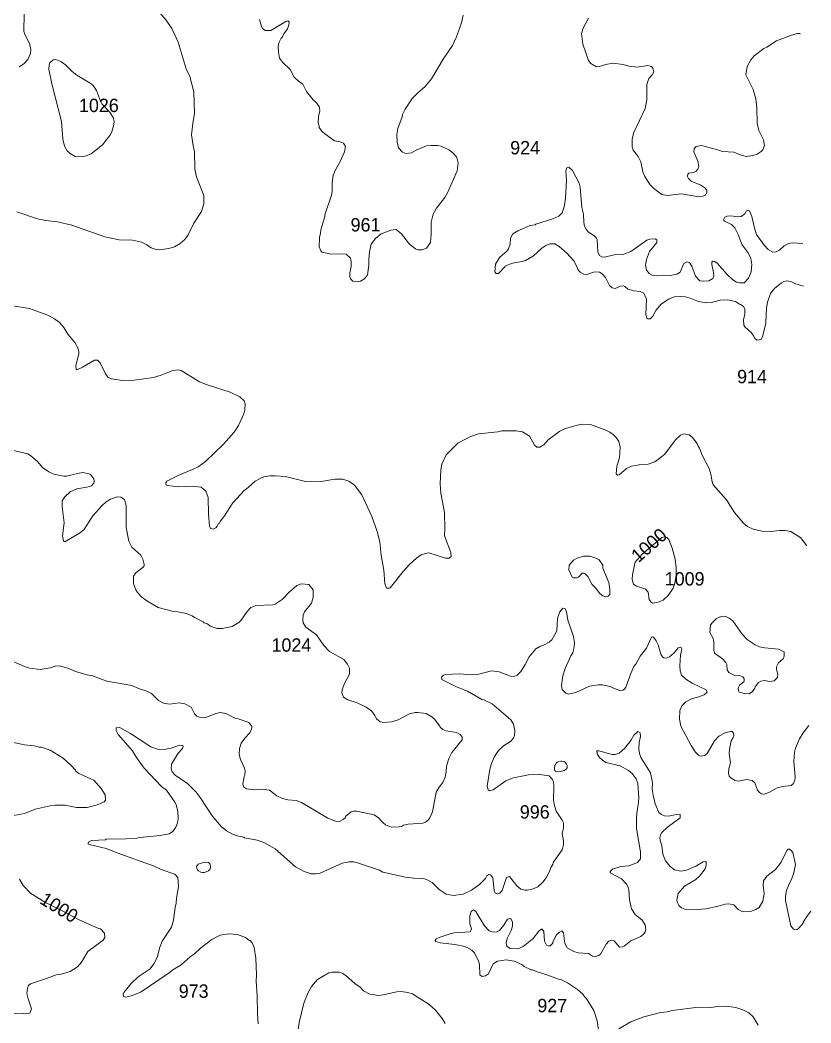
# Model space of a CAD drawing. Header units: kilometres. Extents: x 178.1 to 232.4, y 8228.7 to 8284.8.
# Drawn here: x 222.86 to 232.31, y 8239.47 to 8251.47 of the extents above; entities that cross this region are included whole.
import ezdxf

# ---------------------------------------------------------------- set-up
doc = ezdxf.new("R2010")
doc.units = ezdxf.units.KM
for name, color, linetype in [('1', 7, 'Continuous'), ('2', 7, 'Continuous'), ('21', 7, 'Continuous'), ('61', 7, 'Continuous')]:
    doc.layers.add(name, color=color, linetype=linetype)
doc.styles.add('dgn002', font='dgn002.shx')

msp = doc.modelspace()

# ---------------------------------------------------------------- linework, layer by layer
at = {"layer": '1', "color": 5, "linetype": 'Continuous', "lineweight": 13, "flags": 128}
for points in [[(222.8443, 8250.9096), (222.9009, 8250.943), (222.95, 8250.9956), (222.9797, 8251.0672), (222.9848, 8251.116), (222.9701, 8251.188), (222.9134, 8251.2952), (222.9027, 8251.3329), (222.9042, 8251.5403)], [(223.7692, 8250.6234), (223.7318, 8250.683), (223.6958, 8250.7123), (223.535, 8250.8072), (223.4815, 8250.8512), (223.4, 8250.9322), (223.3454, 8250.9707), (223.2828, 8250.9969), (223.2528, 8250.9932), (223.2141, 8250.9558), (223.2053, 8250.9304), (223.2007, 8250.8811), (223.2358, 8250.7045), (223.3516, 8250.2547), (223.3664, 8250.0485), (223.3864, 8249.9576), (223.4208, 8249.9013), (223.4541, 8249.8713), (223.515, 8249.8353), (223.5918, 8249.8307), (223.6489, 8249.842), (223.708, 8249.8685), (223.8425, 8249.9766), (223.9302, 8250.0847), (223.953, 8250.1287), (223.9791, 8250.2169), (223.98, 8250.2532), (223.9699, 8250.3037), (223.9285, 8250.3644), (223.8355, 8250.4657), (223.8173, 8250.4952), (223.7692, 8250.6234)], [(223.7395, 8245.9815), (223.698, 8246.0338), (223.6817, 8246.0423), (223.6087, 8246.0557), (223.5446, 8246.0463), (223.4141, 8246.0137), (223.3784, 8246.0131), (223.2606, 8246.0377), (223.2006, 8246.0658), (223.1238, 8246.1146), (223.0675, 8246.1856), (222.9826, 8246.2603), (222.9496, 8246.2781), (222.7414, 8246.3281)], [(223.4561, 8245.8247), (223.5346, 8245.862), (223.6543, 8245.8803), (223.709, 8245.898), (223.7385, 8245.9295)], [(223.7385, 8245.9295), (223.7437, 8245.9545), (223.7395, 8245.9815)], [(227.8775, 8243.0104), (227.8743, 8243.0232), (227.812, 8243.1083), (227.779, 8243.1362), (227.713, 8243.1736), (227.6118, 8243.1868), (227.579, 8243.1851), (227.5131, 8243.1686), (227.378, 8243.0997), (227.2969, 8243.0744), (227.2044, 8243.0668), (227.163, 8243.0764), (227.1189, 8243.1093), (227.0996, 8243.1505), (227.0594, 8243.2056), (226.9945, 8243.251), (226.8883, 8243.3017), (226.7732, 8243.3388), (226.7231, 8243.3682), (226.7038, 8243.4228), (226.7067, 8243.4556), (226.7329, 8243.5243), (226.7939, 8243.6445), (226.7954, 8243.7161), (226.7722, 8243.7646), (226.7284, 8243.8211), (226.5556, 8243.9157), (226.487, 8243.9871), (226.4007, 8244.1161), (226.2728, 8244.2052), (226.242, 8244.26), (226.2357, 8244.2947), (226.2414, 8244.3488), (226.2589, 8244.3883), (226.3407, 8244.4948), (226.3623, 8244.5606), (226.3601, 8244.6519), (226.308, 8244.7157), (226.2189, 8244.7258), (226.1662, 8244.7057), (226.0731, 8244.6257), (225.9907, 8244.5371), (225.9074, 8244.4821), (225.8774, 8244.4755), (225.6745, 8244.466), (225.6162, 8244.4424), (225.5718, 8244.3931), (225.5005, 8244.2903), (225.4714, 8244.2614), (225.392, 8244.2157), (225.2712, 8244.191), (225.2128, 8244.1926), (225.1293, 8244.2201), (225.0982, 8244.2451), (225.0573, 8244.2586), (225.044, 8244.2713), (224.9436, 8244.3218), (224.9123, 8244.3439), (224.8448, 8244.3682), (224.7445, 8244.3916), (224.6756, 8244.3971), (224.509, 8244.4423), (224.3727, 8244.5227), (224.3133, 8244.5646), (224.2606, 8244.6206), (224.2396, 8244.6528), (224.2116, 8244.7294), (224.2115, 8244.8165), (224.2414, 8244.8546), (224.3302, 8244.9255), (224.3394, 8244.9389), (224.341, 8244.9571), (224.3263, 8245.0188), (224.2999, 8245.0664), (224.1919, 8245.1646), (224.1551, 8245.2369), (224.1256, 8245.4), (224.1256, 8245.6601), (224.104, 8245.733), (224.0597, 8245.7594), (224.0167, 8245.7644), (223.938, 8245.738), (223.8854, 8245.7067), (223.8372, 8245.6636), (223.7252, 8245.5384), (223.62, 8245.3698), (223.5692, 8245.3317), (223.3929, 8245.2253), (223.3767, 8245.2403), (223.3637, 8245.2971), (223.3833, 8245.456), (223.3586, 8245.6469), (223.3619, 8245.716), (223.3935, 8245.7668), (223.4561, 8245.8247)], [(230.2091, 8244.9842), (230.2927, 8245.0811), (230.3971, 8245.1677), (230.5306, 8245.2784), (230.5616, 8245.2852), (230.5875, 8245.2794), (230.6128, 8245.2543), (230.6529, 8245.1533), (230.6881, 8245.0188), (230.6998, 8244.9172), (230.6996, 8244.8254), (230.6836, 8244.734), (230.6631, 8244.6726), (230.6047, 8244.585), (230.5433, 8244.5302), (230.4864, 8244.504), (230.4187, 8244.4946), (230.3982, 8244.5088), (230.376, 8244.5393), (230.3639, 8244.6264), (230.3326, 8244.6599), (230.224, 8244.6974), (230.1901, 8244.7223), (230.1732, 8244.7769), (230.1763, 8244.8378), (230.2091, 8244.9842)], [(229.8246, 8244.9495), (229.8245, 8244.9107), (229.8963, 8244.7423), (229.909, 8244.6584), (229.906, 8244.5979), (229.8864, 8244.5762), (229.8593, 8244.5682), (229.8215, 8244.5824), (229.7863, 8244.6093), (229.7368, 8244.6765), (229.6913, 8244.721), (229.6432, 8244.8109), (229.6166, 8244.841), (229.5952, 8244.8539), (229.5762, 8244.8525), (229.5322, 8244.8061), (229.5112, 8244.7953), (229.4745, 8244.7953), (229.4561, 8244.8044), (229.4177, 8244.8936), (229.4215, 8244.9492), (229.4737, 8245.006), (229.5176, 8245.0299), (229.5921, 8245.0552), (229.6693, 8245.055), (229.7417, 8245.032), (229.7778, 8245.012), (229.8246, 8244.9495)], [(231.7619, 8243.9597), (231.6972, 8243.9722), (231.6452, 8243.9935), (231.5507, 8244.0609), (231.4902, 8244.1245), (231.3774, 8244.2816), (231.3346, 8244.3129), (231.2873, 8244.3365), (231.2444, 8244.3361), (231.214, 8244.3277), (231.1792, 8244.3079), (231.1325, 8244.2636), (231.1095, 8244.2329), (231.1031, 8244.1439), (231.1404, 8244.078), (231.1522, 8244.0411), (231.1492, 8243.9325), (231.1576, 8243.8965), (231.2554, 8243.826), (231.2938, 8243.7857), (231.3039, 8243.7597), (231.3092, 8243.6949), (231.3294, 8243.6632), (231.3938, 8243.6316), (231.4585, 8243.6282), (231.4976, 8243.6144), (231.5126, 8243.5885), (231.5142, 8243.566), (231.5084, 8243.5519), (231.4587, 8243.5125), (231.441, 8243.4809), (231.4438, 8243.4454), (231.4528, 8243.4289), (231.5162, 8243.4124), (231.5715, 8243.4097), (231.6146, 8243.4358), (231.6187, 8243.4507), (231.6406, 8243.4761), (231.6438, 8243.4939), (231.6855, 8243.5464), (231.7137, 8243.5604), (231.7568, 8243.5685), (231.8165, 8243.5573), (231.8718, 8243.5635), (231.9107, 8243.6046), (231.9144, 8243.6465), (231.8981, 8243.7013), (231.8994, 8243.7338), (231.9235, 8243.7783), (231.9788, 8243.8263), (231.9918, 8243.8609), (231.992, 8243.9099), (231.9236, 8243.944), (231.7619, 8243.9597)], [(222.7034, 8243.8287), (222.9093, 8243.7356), (222.9717, 8243.715), (223.0959, 8243.7021), (223.217, 8243.7219), (223.2779, 8243.7417), (223.3288, 8243.7436), (223.4282, 8243.7164), (223.5297, 8243.6709), (223.6585, 8243.6352), (223.7214, 8243.626), (223.894, 8243.5617), (224.1947, 8243.5093), (224.2844, 8243.4698), (224.3725, 8243.4403), (224.4291, 8243.4122), (224.5125, 8243.3303), (224.5708, 8243.2971), (224.6424, 8243.2841), (224.7635, 8243.3004), (224.8246, 8243.2917), (224.9019, 8243.2497), (224.9405, 8243.1712), (224.9688, 8243.1434), (225.0006, 8243.1296), (225.0597, 8243.1229), (225.0908, 8243.1295), (225.1986, 8243.1757), (225.2548, 8243.1852), (225.3173, 8243.1737), (225.4359, 8243.1146), (225.4654, 8243.111), (225.5927, 8243.0654), (225.6266, 8243.0171), (225.6229, 8242.9861), (225.6044, 8242.9428), (225.5424, 8242.8785), (225.5017, 8242.8198), (225.4791, 8242.7556), (225.4762, 8242.6834), (225.4912, 8242.624), (225.5394, 8242.5202), (225.5475, 8242.488), (225.5445, 8242.4377), (225.5347, 8242.4208), (225.5215, 8242.3342), (225.5262, 8242.2958), (225.5617, 8242.2718), (225.6491, 8242.2603), (225.7445, 8242.2684), (225.8406, 8242.2566), (225.9247, 8242.1912), (225.9928, 8242.1595), (226.0573, 8242.1418), (226.1574, 8242.1332), (226.2226, 8242.1104), (226.536, 8241.924), (226.6275, 8241.8882), (226.6763, 8241.8839), (226.7176, 8241.9057), (226.7469, 8241.9307), (226.7488, 8241.942), (226.8145, 8241.9963), (226.8442, 8242.0063), (226.8785, 8242.0065), (227.0891, 8241.9603), (227.142, 8241.928), (227.1915, 8241.8706), (227.2252, 8241.8432), (227.2933, 8241.8158), (227.3886, 8241.8176), (227.4175, 8241.8241), (227.4423, 8241.8387), (227.4974, 8241.8503), (227.6727, 8241.8616), (227.7016, 8241.8748), (227.7383, 8241.9031), (227.7567, 8241.9267), (227.7863, 8241.9976), (227.8322, 8242.2331), (227.8657, 8242.2937), (227.9106, 8242.3489), (227.9391, 8242.4109), (227.9507, 8242.4767), (227.9532, 8242.5462), (227.9809, 8242.6349), (228.0188, 8242.7085), (228.1415, 8242.8599)], [(227.9491, 8242.9686), (227.9115, 8242.9829), (227.8775, 8243.0104)], [(228.1415, 8242.8599), (228.1399, 8242.8893), (228.117, 8242.9232), (228.0733, 8242.9478), (227.9491, 8242.9686)], [(222.78, 8241.9525), (222.9115, 8241.9791), (223.0391, 8242.0284), (223.2163, 8242.0706), (223.2755, 8242.0774), (223.3973, 8242.0774), (223.5305, 8242.0494), (223.6581, 8242.0495), (223.7766, 8242.0808), (223.8631, 8242.1184), (223.8786, 8242.1391), (223.8752, 8242.2009), (223.8256, 8242.2765), (223.7371, 8242.3785), (223.5584, 8242.4557), (223.5237, 8242.4853), (223.521, 8242.4959), (223.4638, 8242.558), (223.3734, 8242.6404), (223.2169, 8242.735), (223.1149, 8242.7703), (223.0854, 8242.7722), (223.0253, 8242.7886), (222.9083, 8242.7984), (222.7254, 8242.8407)], [(223.5908, 8240.2019), (223.6656, 8240.3285), (223.8513, 8240.4624), (223.8721, 8240.4954), (223.8663, 8240.5474), (223.8181, 8240.5988), (223.7942, 8240.6031), (223.5544, 8240.7097), (223.3756, 8240.8059), (223.3119, 8240.8397), (223.1606, 8240.9141), (222.9858, 8241.0235), (222.8935, 8241.1166), (222.8481, 8241.1917)], [(223.4542, 8240.088), (223.545, 8240.1456), (223.5908, 8240.2019)], [(222.9816, 8239.9431), (223.1735, 8240.0034), (223.2894, 8240.0479), (223.3487, 8240.0579), (223.4542, 8240.088)], [(222.7661, 8239.5918), (222.8937, 8239.5855), (222.9752, 8239.5894), (222.993, 8239.6408), (222.9525, 8239.7599), (222.9389, 8239.8274), (222.945, 8239.891), (222.9593, 8239.9231), (222.9816, 8239.9431)]]:
    msp.add_lwpolyline(points, dxfattribs=at)
at = {"layer": '2', "color": 3, "linetype": 'Continuous', "lineweight": 0, "flags": 128}
for points in [[(224.4213, 8251.6755), (224.6017, 8251.4639), (224.6691, 8251.3652), (224.7477, 8251.2045), (224.8441, 8250.8843), (224.8873, 8250.7904), (224.9335, 8250.6093), (224.942, 8250.352), (224.9205, 8250.2319), (224.9075, 8250.0944), (224.9255, 8249.9609), (224.942, 8249.891), (224.9452, 8249.6851), (224.9667, 8249.5915), (225.0548, 8249.3699)], [(226.4002, 8250.4769), (226.3604, 8250.512), (226.2816, 8250.6126), (226.2388, 8250.7021), (226.1855, 8250.7378), (226.1341, 8250.7826), (226.0875, 8250.8753), (225.9933, 8250.9632), (225.96, 8251.0122), (225.9461, 8251.0828), (225.9428, 8251.1525), (225.9489, 8251.1959), (225.9772, 8251.2517), (225.9934, 8251.2651), (226.0091, 8251.302), (226.0533, 8251.3632), (226.0712, 8251.4091), (226.0755, 8251.44), (226.0585, 8251.4559), (226.0339, 8251.4513), (225.8562, 8251.3423), (225.7895, 8251.3425), (225.7587, 8251.361), (225.7412, 8251.3908), (225.7187, 8251.4742)], [(228.1532, 8251.5239), (228.1336, 8251.4323), (228.0759, 8251.2671), (228.0269, 8251.1624), (227.9131, 8251.0013), (227.7748, 8250.7643), (227.6946, 8250.6668), (227.6146, 8250.6015), (227.5444, 8250.5279), (227.4612, 8250.3999), (227.4297, 8250.3375), (227.424, 8250.3091), (227.3732, 8250.1708), (227.3614, 8250.0992), (227.3637, 8250.0057), (227.3824, 8249.9381), (227.4271, 8249.8883), (227.47, 8249.8728), (227.5354, 8249.881), (227.5915, 8249.9105), (227.7172, 8249.9616), (227.7705, 8249.9684), (227.8455, 8249.9667), (227.8891, 8249.9574), (227.9837, 8249.9156), (228.0319, 8249.879), (228.0722, 8249.8323), (228.0838, 8249.8094), (228.0923, 8249.7611), (228.0827, 8249.6645), (227.9685, 8249.3999), (227.9349, 8249.344), (227.8361, 8249.2167), (227.7964, 8249.1444), (227.7712, 8249.049), (227.7713, 8248.9027), (227.7631, 8248.8082), (227.7153, 8248.7375), (227.6645, 8248.7192), (227.6112, 8248.7211), (227.5834, 8248.7319), (227.5141, 8248.7854), (227.4158, 8248.91), (227.3541, 8248.9608), (227.2893, 8248.9544), (227.1727, 8248.9091), (227.1054, 8248.856), (227.0553, 8248.7875), (227.0325, 8248.6967), (227.0242, 8248.6038), (227.0258, 8248.5354), (227.0112, 8248.4205), (226.9755, 8248.3727), (226.9274, 8248.3459), (226.8869, 8248.3372), (226.8364, 8248.3441), (226.806, 8248.3704), (226.7972, 8248.396), (226.7991, 8248.444), (226.8151, 8248.5215), (226.8167, 8248.5742), (226.8067, 8248.6212), (226.7541, 8248.668), (226.5578, 8248.6698), (226.4701, 8248.6894), (226.4537, 8248.7087), (226.4333, 8248.756), (226.4363, 8248.868), (226.4497, 8248.9167), (226.4533, 8248.96), (226.499, 8249.1175), (226.4994, 8249.137), (226.579, 8249.3719), (226.5879, 8249.4137), (226.5881, 8249.5223), (226.6008, 8249.613), (226.6298, 8249.685), (226.6834, 8249.7759), (226.7341, 8249.8904), (226.7457, 8249.9554), (226.7229, 8249.9944), (226.6834, 8250.011), (226.6146, 8250.0227), (226.4986, 8250.1054), (226.4641, 8250.1385), (226.4341, 8250.1827)], [(232.1861, 8251.3041), (232.1735, 8251.3045), (232.1495, 8251.3052), (232.0769, 8251.287), (231.9015, 8251.2191), (231.7824, 8251.1438), (231.7465, 8251.128), (231.6325, 8251.0394), (231.5927, 8250.9894), (231.5507, 8250.9109), (231.5343, 8250.8122), (231.6197, 8250.6366), (231.6543, 8250.523), (231.6658, 8250.4177), (231.6676, 8250.2327), (231.6887, 8250.147), (231.7431, 8250.0355), (231.7579, 8249.965), (231.738, 8249.9143), (231.718, 8249.8941), (231.6668, 8249.863), (231.6174, 8249.8482), (231.5391, 8249.8367), (231.4752, 8249.8526), (231.3889, 8249.889), (231.2541, 8249.8948), (231.1827, 8249.9192), (231.0046, 8249.9652), (230.939, 8249.9563), (230.9142, 8249.9324), (230.9121, 8249.8911), (230.9578, 8249.7797), (230.971, 8249.7155), (230.9592, 8249.6848), (230.9408, 8249.66), (230.9087, 8249.6427), (230.8535, 8249.6341), (230.8382, 8249.6224), (230.8361, 8249.5967), (230.847, 8249.5724), (230.8791, 8249.5389), (230.9965, 8249.4906), (231.0445, 8249.4603), (231.0667, 8249.4321), (231.0666, 8249.4072), (231.0488, 8249.3745), (231.0237, 8249.3605), (230.9723, 8249.3545), (230.7642, 8249.3904), (230.5925, 8249.3675), (230.5292, 8249.3793), (230.4347, 8249.4516), (230.3898, 8249.4981), (230.3256, 8249.5961), (230.2997, 8249.6514), (230.276, 8249.7704), (230.2444, 8249.8339), (230.1849, 8249.9101), (230.1747, 8249.9529), (230.1748, 8250.0461), (230.1959, 8250.1241), (230.3282, 8250.4097), (230.3489, 8250.512), (230.3479, 8250.6961), (230.3751, 8250.7683), (230.413, 8250.8105), (230.4322, 8250.8468), (230.4215, 8250.8925), (230.4043, 8250.91), (230.3619, 8250.9229), (230.2349, 8250.9017), (230.1358, 8250.916), (230.0655, 8250.9375), (229.9421, 8250.9511), (229.8575, 8250.9363), (229.7806, 8250.9098), (229.7495, 8250.9083), (229.6817, 8250.9458), (229.6538, 8250.9824), (229.5853, 8251.1788), (229.5691, 8251.3048), (229.5879, 8251.3714), (229.653, 8251.4883)], [(226.4413, 8250.3783), (226.4349, 8250.4252), (226.4002, 8250.4769)], [(226.4341, 8250.1827), (226.4329, 8250.2023), (226.4202, 8250.2333), (226.4234, 8250.3182), (226.4413, 8250.3783)], [(229.3764, 8249.3328), (229.3896, 8249.5509), (229.3816, 8249.662), (229.3946, 8249.6983), (229.4152, 8249.7094)], [(229.4152, 8249.7094), (229.4619, 8249.6687), (229.5407, 8249.5164)], [(229.5407, 8249.5164), (229.554, 8249.4689), (229.5739, 8249.2267), (229.5936, 8249.1456), (229.5969, 8249.0456), (229.6048, 8249.0035), (229.6235, 8248.9648), (229.6497, 8248.9327), (229.7166, 8248.8925), (229.748, 8248.8588), (229.7549, 8248.8379), (229.7629, 8248.6942), (229.7852, 8248.6515), (229.8098, 8248.6366), (229.8445, 8248.6303), (229.9584, 8248.6612), (230.0741, 8248.6681), (230.1578, 8248.7001), (230.3514, 8248.8345), (230.3859, 8248.8478), (230.4505, 8248.8522), (230.469, 8248.8389), (230.4707, 8248.8067), (230.3821, 8248.6993), (230.3462, 8248.6019), (230.3344, 8248.5355), (230.3458, 8248.4761), (230.3757, 8248.4362), (230.4143, 8248.4169), (230.462, 8248.408), (230.5449, 8248.4162), (230.6287, 8248.413), (230.7082, 8248.4289), (230.7465, 8248.4522), (230.7904, 8248.5543), (230.8288, 8248.5739), (230.8588, 8248.566), (230.8878, 8248.5235), (230.9316, 8248.4041), (230.9837, 8248.3504), (231.023, 8248.3438), (231.0906, 8248.3503), (231.1366, 8248.3781), (231.1488, 8248.3999), (231.1474, 8248.4491), (231.126, 8248.5421), (231.1261, 8248.5704), (231.133, 8248.5823), (231.1605, 8248.5789), (231.1886, 8248.5593), (231.3088, 8248.4229), (231.3779, 8248.3586), (231.4213, 8248.3321), (231.4578, 8248.3229), (231.5127, 8248.3259), (231.565, 8248.3811), (231.5964, 8248.4571), (231.605, 8248.5453), (231.5929, 8248.6152), (231.5625, 8248.6822), (231.4885, 8248.7807), (231.4594, 8248.845), (231.4452, 8248.8935), (231.4007, 8248.9806), (231.3618, 8249.0237), (231.277, 8249.0611), (231.2677, 8249.0792), (231.2805, 8249.1085), (231.3082, 8249.1221), (231.3555, 8249.1239), (231.4364, 8249.1142), (231.4758, 8249.1175), (231.5214, 8249.1508), (231.5403, 8249.1869), (231.5527, 8249.1911), (231.5753, 8249.1872), (231.6047, 8249.1181), (231.6389, 8248.9616), (231.6598, 8248.9011), (231.7503, 8248.7766), (231.8009, 8248.7224), (231.8569, 8248.6895), (231.8955, 8248.695), (231.9355, 8248.7161), (231.9902, 8248.7684), (232.0414, 8248.7944), (232.0873, 8248.803), (232.216, 8248.7952)], [(225.0548, 8249.3699), (225.0555, 8249.2688), (225.0242, 8249.1767), (224.9324, 8249.0363), (224.8663, 8248.9002)], [(232.2221, 8248.2849), (232.1192, 8248.3156), (232.0718, 8248.339), (232.0248, 8248.3501), (231.9876, 8248.3423), (231.9579, 8248.3259), (231.8745, 8248.2576), (231.8298, 8248.1989), (231.791, 8248.0936), (231.7813, 8248.0259), (231.7712, 8247.8402), (231.7332, 8247.6789), (231.7166, 8247.6477), (231.6672, 8247.6393), (231.6402, 8247.6586), (231.6288, 8247.6867), (231.5989, 8247.7276), (231.5194, 8247.7994), (231.5097, 8247.817), (231.5046, 8247.8848), (231.5225, 8247.9448), (231.5222, 8248.0133), (231.5057, 8248.0395), (231.4698, 8248.0668), (231.4582, 8248.0677), (231.4081, 8248.0997), (231.3138, 8248.1214), (231.2246, 8248.1167), (231.1237, 8248.0902), (231.0637, 8248.0854), (230.9686, 8248.1011), (230.8683, 8248.1411), (230.809, 8248.1575), (230.7541, 8248.1611), (230.6793, 8248.1559), (230.6102, 8248.1311), (230.5199, 8248.0698), (230.4582, 8247.9954), (230.4209, 8247.9253), (230.39, 8247.8947), (230.3625, 8247.8931), (230.3501, 8247.9009), (230.3376, 8247.9421), (230.3455, 8248.1305), (230.3137, 8248.2022), (230.2701, 8248.2203), (230.1934, 8248.2301), (230.1231, 8248.2487), (230.0872, 8248.2825), (230.0681, 8248.2877), (230.0359, 8248.2844), (229.9698, 8248.2583), (229.9361, 8248.2633), (229.9016, 8248.293), (229.8535, 8248.3865), (229.8174, 8248.4325), (229.7821, 8248.4523), (229.7232, 8248.4542), (229.6324, 8248.4229), (229.5959, 8248.4287), (229.5537, 8248.4513), (229.5263, 8248.4838), (229.5144, 8248.5182), (229.4759, 8248.5861), (229.3944, 8248.6811), (229.3001, 8248.7606), (229.2486, 8248.7896), (229.1887, 8248.7914), (229.1427, 8248.7717), (229.096, 8248.7387), (228.9927, 8248.6483), (228.9008, 8248.5933), (228.86, 8248.5799), (228.7416, 8248.5612), (228.659, 8248.5279), (228.6566, 8248.5184), (228.5769, 8248.4348), (228.5466, 8248.435), (228.5335, 8248.4573), (228.5409, 8248.5472), (228.5934, 8248.6306), (228.6751, 8248.7043), (228.6949, 8248.7313), (228.716, 8248.7885), (228.7214, 8248.8573), (228.7477, 8248.91), (228.8068, 8248.9445), (228.9548, 8249.0086), (229.0161, 8249.0199), (229.0216, 8249.026), (229.2243, 8249.0891), (229.2983, 8249.1204), (229.3368, 8249.1625), (229.3602, 8249.234), (229.3764, 8249.3328)], [(224.7708, 8248.7948), (224.7036, 8248.7547), (224.6365, 8248.734), (224.5221, 8248.7207), (224.4822, 8248.7239), (224.4229, 8248.7424), (224.3725, 8248.7782), (224.3075, 8248.8114), (224.2013, 8248.8342), (224.041, 8248.8379), (223.8697, 8248.8744), (223.4768, 8249.0131), (223.3059, 8249.0531), (223.1662, 8249.07), (223.0657, 8249.0909), (222.8194, 8249.1748)], [(224.8663, 8248.9002), (224.8259, 8248.8422), (224.7708, 8248.7948)], [(222.5645, 8248.082), (222.9683, 8248.0178), (223.1906, 8247.9387), (223.2691, 8247.8948), (223.3289, 8247.8516), (223.3812, 8247.7913), (223.4278, 8247.7118), (223.51, 8247.6129), (223.5478, 8247.5471), (223.559, 8247.5025), (223.5577, 8247.4774), (223.5233, 8247.3364), (223.5289, 8247.2888), (223.5448, 8247.2874), (223.6047, 8247.3163), (223.7456, 8247.4004), (223.783, 8247.4004), (223.8161, 8247.3677), (223.873, 8247.2423), (223.9071, 8247.1962), (223.9497, 8247.1769), (224.0813, 8247.157), (224.2203, 8247.162), (224.45, 8247.193), (224.5423, 8247.219), (224.6844, 8247.2771), (224.7511, 8247.2836), (224.7808, 8247.2762), (225.0026, 8247.1399), (225.092, 8247.1048), (225.3692, 8247.0156), (225.4852, 8246.961), (225.5363, 8246.9127), (225.5477, 8246.8715), (225.5427, 8246.8038), (225.5299, 8246.7577), (225.4693, 8246.6201), (225.4167, 8246.5367), (225.2881, 8246.3955), (225.0725, 8246.1898), (224.9842, 8246.1246), (224.9181, 8246.0913), (224.7537, 8246.0259), (224.6104, 8245.9521), (224.5999, 8245.9307), (224.6037, 8245.9107), (224.6202, 8245.8995), (224.7562, 8245.8847), (224.9157, 8245.8945), (225.0219, 8245.8828), (225.0783, 8245.8332), (225.1048, 8245.7583), (225.1083, 8245.5555), (225.1196, 8245.4179), (225.1316, 8245.3846), (225.1658, 8245.3777), (225.1958, 8245.3934), (225.2142, 8245.4129), (225.2288, 8245.4449), (225.2396, 8245.4519), (225.2545, 8245.4794), (225.2938, 8245.5268), (225.4006, 8245.695), (225.5341, 8245.8429), (225.5844, 8245.8785), (225.6668, 8245.9509), (225.7282, 8245.9863), (225.7718, 8246.0026), (225.8414, 8246.0147), (225.9083, 8246.0178), (226.0293, 8246.0066), (226.2687, 8245.9489), (226.333, 8245.944), (226.4582, 8245.9504), (226.6183, 8245.9768), (226.7164, 8245.975), (226.7855, 8245.952), (226.8551, 8245.9039), (226.9417, 8245.7908), (227.0622, 8245.5317), (227.1244, 8245.3487), (227.1574, 8245.2262), (227.1743, 8245.0659), (227.207, 8244.8898), (227.2169, 8244.7292), (227.2381, 8244.6726), (227.2692, 8244.6712), (227.2823, 8244.6767), (227.4352, 8244.8734), (227.511, 8244.9558), (227.5942, 8245.0326), (227.6501, 8245.0724), (227.7026, 8245.0893)], [(227.9325, 8245.2978), (227.936, 8245.3777), (227.9295, 8245.5778), (227.8867, 8245.809), (227.8785, 8245.9226), (227.8852, 8246.0869), (227.8975, 8246.157), (227.9498, 8246.267), (228.0922, 8246.4128), (228.2465, 8246.4885), (228.3367, 8246.5185), (228.5672, 8246.5431), (228.6141, 8246.553), (228.7863, 8246.5545), (228.8646, 8246.5417), (228.9487, 8246.4914), (229.0065, 8246.3846), (229.0336, 8246.3608), (229.0697, 8246.3587), (229.1189, 8246.388), (229.1711, 8246.4481), (229.3094, 8246.55), (229.3651, 8246.5787), (229.5153, 8246.6238), (229.583, 8246.6352), (229.6764, 8246.6284), (229.8578, 8246.562), (229.9063, 8246.5381), (229.947, 8246.5091), (229.9826, 8246.4734), (230.0164, 8246.4272), (230.0305, 8246.3598), (230.0231, 8246.2304), (229.9903, 8246.1315), (229.9835, 8246.0406), (229.9976, 8246.0233), (230.0168, 8246.0275), (230.106, 8246.1039), (230.1651, 8246.1326), (230.2561, 8246.1496), (230.3649, 8246.1575), (230.4435, 8246.1846), (230.5068, 8246.2272), (230.5632, 8246.275), (230.6905, 8246.4464), (230.7518, 8246.5033), (230.7925, 8246.52), (230.8553, 8246.5077), (230.8998, 8246.471), (230.956, 8246.3968), (230.9599, 8246.3804), (230.981, 8246.3482), (231.0128, 8246.2626), (231.0933, 8246.1046), (231.1144, 8246.0361), (231.1291, 8245.9446), (231.1429, 8245.908), (231.3021, 8245.7299), (231.3987, 8245.5761), (231.5035, 8245.4497), (231.553, 8245.4103), (231.6201, 8245.3767), (231.725, 8245.3544), (231.8369, 8245.3497), (231.9375, 8245.3628), (232.0031, 8245.3646), (232.0703, 8245.35), (232.1892, 8245.2739), (232.2569, 8245.1818), (232.2591, 8245.1788)], [(228.0097, 8245.0532), (228.0061, 8245.1001), (227.9325, 8245.2978)], [(227.7026, 8245.0893), (227.742, 8245.0944), (227.943, 8245.0327), (227.9864, 8245.0337), (228.0097, 8245.0532)], [(229.472, 8244.0958), (229.4055, 8244.2903), (229.3879, 8244.3928), (229.368, 8244.4307), (229.3461, 8244.4329), (229.3105, 8244.3901), (229.2926, 8244.3513), (229.2822, 8244.3088), (229.272, 8244.1641), (229.2515, 8244.1174), (229.213, 8244.0545), (229.1801, 8244.028), (229.1222, 8243.9965), (229.0696, 8243.9765), (229.0209, 8243.9472), (228.943, 8243.8512), (228.8959, 8243.762), (228.8421, 8243.6779), (228.8002, 8243.6331), (228.7555, 8243.6167), (228.7181, 8243.6203), (228.5856, 8243.6741), (228.4919, 8243.6857), (228.3393, 8243.6462), (228.2584, 8243.6347), (228.1083, 8243.6494), (227.9483, 8243.6411), (227.9174, 8243.6333), (227.8952, 8243.609), (227.9001, 8243.5822), (228.0734, 8243.4912), (228.2037, 8243.4405), (228.3763, 8243.3417), (228.4019, 8243.3381), (228.5011, 8243.2901), (228.7227, 8243.0996), (228.7553, 8243.0475), (228.7721, 8242.966), (228.7677, 8242.911), (228.756, 8242.8799), (228.719, 8242.8406), (228.6368, 8242.7878), (228.5744, 8242.7332), (228.529, 8242.6607), (228.4924, 8242.5772), (228.4717, 8242.5028), (228.4416, 8242.3049), (228.4532, 8242.2606), (228.4686, 8242.2505), (228.5106, 8242.2602), (228.663, 8242.3677), (228.7568, 8242.4064), (228.9364, 8242.4424), (229.0701, 8242.4461), (229.1802, 8242.4295), (229.2232, 8242.3854), (229.2353, 8242.3512), (229.2396, 8242.3069), (229.2332, 8242.1378), (229.2398, 8242.0885), (229.2655, 8242.0047), (229.3384, 8241.8979), (229.3529, 8241.8657), (229.3532, 8241.8055), (229.3386, 8241.7377), (229.3537, 8241.65), (229.3534, 8241.6065), (229.3364, 8241.5453), (229.2299, 8241.3904), (229.2263, 8241.3698), (229.2036, 8241.3315), (229.1875, 8241.2837), (229.149, 8241.2167), (229.1086, 8241.1629), (229.0469, 8241.1023), (228.9898, 8241.0762), (228.9247, 8241.0602), (228.8911, 8241.0605), (228.8444, 8241.073), (228.7948, 8241.1135), (228.7089, 8241.2231), (228.6707, 8241.2134), (228.6187, 8241.0555), (228.5919, 8241.0273), (228.5596, 8241.018), (228.5357, 8241.0272), (228.5239, 8241.0554), (228.5069, 8241.2087), (228.4823, 8241.2442), (228.4622, 8241.2495), (228.4384, 8241.2313), (228.4206, 8241.2024), (228.3498, 8241.131), (228.252, 8241.0603), (228.1549, 8241.0141)], [(232.2847, 8243.031), (232.2201, 8242.9433), (232.1749, 8242.8697), (232.127, 8242.7578), (232.1162, 8242.7129), (232.1055, 8242.6005), (232.1218, 8242.4149), (232.117, 8242.376), (232.1017, 8242.3356), (232.0766, 8242.3146), (231.9764, 8242.3027), (231.9074, 8242.2868), (231.8178, 8242.2324), (231.7536, 8242.2078), (231.7203, 8242.2133), (231.6956, 8242.2289), (231.6716, 8242.2561), (231.6413, 8242.3465), (231.6103, 8242.3733), (231.5406, 8242.3852), (231.4398, 8242.3641), (231.4063, 8242.3745), (231.3552, 8242.4052), (231.333, 8242.4264), (231.3253, 8242.4611), (231.3285, 8242.513), (231.3499, 8242.5853), (231.3353, 8242.6948), (231.3368, 8242.7481), (231.3583, 8242.8461), (231.3777, 8242.8797), (231.3877, 8242.9125), (231.3871, 8242.9376), (231.369, 8242.957), (231.3536, 8242.9596), (231.2944, 8242.9489), (231.2116, 8242.9037), (231.159, 8242.8461), (231.0716, 8242.695), (231.0381, 8242.6732), (230.9897, 8242.6655), (230.9652, 8242.6748), (230.9257, 8242.7156), (230.8794, 8242.7896), (230.7575, 8243.0233), (230.7409, 8243.1056), (230.7434, 8243.2081), (230.7669, 8243.265), (230.8166, 8243.3151), (230.8834, 8243.3511), (230.9697, 8243.3739), (231.0344, 8243.3988), (231.0694, 8243.4294), (231.0598, 8243.4578), (230.8895, 8243.5356), (230.8163, 8243.5834), (230.7639, 8243.6319), (230.7491, 8243.6824), (230.7427, 8243.7439), (230.7514, 8243.8719), (230.7689, 8243.942), (230.7626, 8243.9592), (230.7497, 8243.9679), (230.7253, 8243.9578), (230.6746, 8243.8992), (230.6207, 8243.8519), (230.5819, 8243.8341), (230.5511, 8243.8385), (230.5351, 8243.8524), (230.5184, 8243.8821), (230.4837, 8243.9956), (230.4628, 8244.044), (230.4305, 8244.0856), (230.4166, 8244.0902), (230.4057, 8244.0857), (230.3441, 8243.9545), (230.2705, 8243.859), (230.2182, 8243.7637), (230.1959, 8243.7343), (230.1583, 8243.6527), (230.0984, 8243.4876), (230.0838, 8243.4638), (230.061, 8243.4532), (230.0282, 8243.4488), (229.957, 8243.4727), (229.9105, 8243.4977), (229.8201, 8243.516), (229.77, 8243.5176), (229.6655, 8243.5014), (229.4991, 8243.4272), (229.4147, 8243.4063), (229.3793, 8243.4182), (229.3368, 8243.4623), (229.3286, 8243.5105), (229.3436, 8243.623)], [(229.4766, 8243.949), (229.4831, 8244.0162), (229.472, 8244.0958)], [(229.3436, 8243.623), (229.3729, 8243.7107), (229.4416, 8243.8653), (229.4635, 8243.9004), (229.4766, 8243.949)], [(227.6796, 8241.2003), (227.5625, 8241.2037), (227.4656, 8241.2169), (227.1949, 8241.2757), (227.1521, 8241.2998), (226.8908, 8241.3893), (226.8422, 8241.3992), (226.7928, 8241.4009), (226.7092, 8241.3842), (226.4441, 8241.2656), (226.3872, 8241.2562), (226.3385, 8241.2578), (226.2512, 8241.2841), (226.1502, 8241.3418), (225.9049, 8241.5539), (225.7702, 8241.6326), (225.6926, 8241.6609), (225.5388, 8241.6859), (225.5322, 8241.6945), (225.4502, 8241.7117), (225.3958, 8241.7321), (225.3246, 8241.7693), (225.2592, 8241.8212), (225.1537, 8241.9495), (225.0107, 8242.1686), (224.9617, 8242.2321), (224.8569, 8242.3371), (224.7116, 8242.4347), (224.6738, 8242.4776), (224.6639, 8242.511), (224.668, 8242.5682), (224.7463, 8242.7012), (224.8003, 8242.7574), (224.8071, 8242.7797), (224.801, 8242.7912), (224.7639, 8242.7964), (224.6649, 8242.7589), (224.5983, 8242.7473), (224.5167, 8242.7426), (224.4188, 8242.7738), (224.1782, 8242.9333), (224.0418, 8243.0107), (224.0039, 8243.0027), (224.0073, 8242.9689), (224.0285, 8242.9241), (224.1992, 8242.7282), (224.2497, 8242.6468), (224.342, 8242.5184), (224.546, 8242.3007), (224.6055, 8242.2558), (224.7079, 8242.1156), (224.7246, 8242.084), (224.7445, 8241.9962), (224.7477, 8241.9145), (224.7398, 8241.8665), (224.7177, 8241.8152), (224.6823, 8241.762), (224.6377, 8241.7335), (224.5332, 8241.7138), (224.2876, 8241.6923), (224.2534, 8241.6841), (224.123, 8241.6744), (223.8849, 8241.6709), (223.8769, 8241.6647), (223.7116, 8241.6573), (223.6846, 8241.6444), (223.6683, 8241.6173), (223.6818, 8241.6067), (223.8853, 8241.5605), (224.0183, 8241.5075), (224.4614, 8241.3498), (224.5418, 8241.31), (224.7077, 8241.2543), (224.7411, 8241.2143), (224.751, 8241.1054), (224.7281, 8240.9657), (224.7246, 8240.9071), (224.7098, 8240.8531), (224.6922, 8240.7021), (224.6656, 8240.6182), (224.557, 8240.4529), (224.5261, 8240.3785), (224.4955, 8240.2581), (224.4571, 8240.1784), (224.4135, 8240.1222), (224.2677, 8240.0236), (224.1853, 8239.9464), (224.096, 8239.8386), (224.0895, 8239.8175), (224.0934, 8239.788), (224.123, 8239.7815), (224.2003, 8239.8019), (224.3032, 8239.8455), (224.6385, 8240.0723), (224.6819, 8240.1088)], [(229.1482, 8240.4022), (229.1681, 8240.3946), (229.1957, 8240.3973), (229.2247, 8240.4289), (229.2271, 8240.4438), (229.2715, 8240.5257), (229.3035, 8240.5574), (229.335, 8240.5742), (229.3514, 8240.553), (229.37, 8240.4226), (229.3989, 8240.3699), (229.477, 8240.3267), (229.5299, 8240.3127), (229.6506, 8240.3024), (229.6982, 8240.2725), (229.733, 8240.2687), (229.7741, 8240.2801), (229.7941, 8240.2967), (229.8628, 8240.4154), (229.8956, 8240.4512), (229.924, 8240.4627), (229.9585, 8240.457), (230.0234, 8240.3809), (230.0587, 8240.3833), (230.0786, 8240.3912), (230.1578, 8240.4552), (230.2771, 8240.5082), (230.3152, 8240.5375), (230.3296, 8240.5611), (230.3359, 8240.5885), (230.3307, 8240.6486), (230.2947, 8240.703), (230.2104, 8240.7711), (230.1674, 8240.8393), (230.142, 8240.9444), (230.1337, 8241.0638), (230.124, 8241.1033), (230.1076, 8241.135), (230.0466, 8241.1976), (229.9113, 8241.269), (229.9119, 8241.2863), (229.9398, 8241.3132), (230.0387, 8241.3434), (230.1361, 8241.3532), (230.2367, 8241.3936), (230.2732, 8241.4346), (230.2735, 8241.5182), (230.224, 8241.7987), (230.224, 8241.9317), (230.2325, 8242.0147), (230.2473, 8242.0813), (230.2519, 8242.1614), (230.242, 8242.3359), (230.2209, 8242.3945), (230.1724, 8242.4565), (230.1303, 8242.4922), (230.0287, 8242.5463), (229.8586, 8242.5897), (229.8193, 8242.6148), (229.7779, 8242.6529), (229.7542, 8242.6927), (229.7511, 8242.7261), (229.7739, 8242.726), (229.9333, 8242.6849), (229.9728, 8242.6851), (230.0199, 8242.6997), (230.0862, 8242.7577), (230.1565, 8242.8495), (230.1958, 8242.9147), (230.2438, 8242.9576), (230.2681, 8242.9447), (230.2732, 8242.9002), (230.2586, 8242.8257), (230.2553, 8242.75), (230.2604, 8242.6974), (230.2795, 8242.6466), (230.3936, 8242.4637), (230.4182, 8242.3457), (230.415, 8242.2694), (230.4235, 8242.1962), (230.4499, 8242.0951), (230.4928, 8241.992), (230.5265, 8241.9646), (230.5595, 8241.9506), (230.6082, 8241.9476), (230.7227, 8241.9719), (230.7484, 8241.9653), (230.7477, 8241.925), (230.5974, 8241.8138), (230.5278, 8241.7509), (230.512, 8241.7246), (230.5055, 8241.6932), (230.5072, 8241.6579), (230.5286, 8241.5913), (230.542, 8241.4918)], [(229.2459, 8242.5213), (229.2504, 8242.5515), (229.2582, 8242.565), (229.2672, 8242.5807), (229.2773, 8242.5902), (229.293, 8242.5975), (229.3216, 8242.6031), (229.3373, 8242.6031), (229.3597, 8242.5992), (229.372, 8242.5913), (229.3882, 8242.57), (229.3961, 8242.5521), (229.3967, 8242.5246), (229.3838, 8242.5073), (229.363, 8242.4921), (229.3137, 8242.4804), (229.2751, 8242.4764), (229.2588, 8242.4843), (229.2487, 8242.4938), (229.247, 8242.5017), (229.2459, 8242.5213)], [(230.542, 8241.4918), (230.5708, 8241.4122), (230.629, 8241.3434), (230.6819, 8241.3058), (230.755, 8241.2891)], [(230.935, 8241.3475), (231.0237, 8241.3997), (231.0523, 8241.4042), (231.06, 8241.3967), (231.0599, 8241.3593), (231.0466, 8241.3148), (230.9802, 8241.2291), (230.934, 8241.1892), (230.8008, 8241.1087), (230.7237, 8241.0223), (230.7082, 8240.9402), (230.7141, 8240.91), (230.7324, 8240.8764), (230.7639, 8240.8513), (230.8057, 8240.8347), (230.9526, 8240.8315), (231.0533, 8240.8399), (231.2041, 8240.8697), (231.2846, 8240.8945), (231.3317, 8240.8973), (231.3876, 8240.8855), (231.4416, 8240.8289), (231.4964, 8240.8004), (231.587, 8240.805), (231.6531, 8240.8291), (231.6941, 8240.8556), (231.7363, 8240.9296), (231.7531, 8241.0158), (231.7401, 8241.1224), (231.746, 8241.1719), (231.7854, 8241.2274), (231.8881, 8241.3105), (231.9566, 8241.3947), (232.0216, 8241.5374), (232.0404, 8241.5522), (232.0554, 8241.5525), (232.0801, 8241.533), (232.0955, 8241.5106), (232.1283, 8241.368), (232.107, 8241.2684), (232.0792, 8241.1878), (232.0496, 8241.1376), (232.0188, 8241.0566), (232.0067, 8240.9888), (232.0068, 8240.9396), (232.0726, 8240.633), (232.1011, 8240.5969), (232.1185, 8240.5881), (232.1477, 8240.592), (232.1664, 8240.605), (232.218, 8240.6657), (232.2196, 8240.6776), (232.2621, 8240.7464), (232.3112, 8240.8101)], [(224.9643, 8241.3438), (224.9874, 8241.3723), (225.0083, 8241.3822), (225.0357, 8241.3866), (225.0851, 8241.3976), (225.1104, 8241.391), (225.1247, 8241.3778), (225.1346, 8241.3526), (225.1346, 8241.3295), (225.1258, 8241.3086), (225.1093, 8241.2911), (225.0621, 8241.2746), (225.039, 8241.2713), (225.0159, 8241.2779), (224.9918, 8241.2911), (224.9775, 8241.3064), (224.9687, 8241.3196), (224.9643, 8241.3438)], [(230.755, 8241.2891), (230.8255, 8241.3008), (230.935, 8241.3475)], [(227.7841, 8241.1511), (227.7144, 8241.19), (227.6796, 8241.2003)], [(228.1549, 8241.0141), (228.0374, 8240.9962), (227.9516, 8241.0116), (227.8682, 8241.0708), (227.7841, 8241.1511)], [(229.7778, 8239.335), (229.7566, 8239.4976), (229.7154, 8239.6233), (229.6261, 8239.7696), (229.6103, 8239.7794), (229.5852, 8239.8174), (229.5211, 8239.8751), (229.4021, 8239.9521), (229.3207, 8239.9949), (229.2953, 8239.9982), (229.1663, 8240.0461), (229.0383, 8240.0837), (228.9822, 8240.1087), (228.9656, 8240.1091), (228.8836, 8240.1488), (228.8532, 8240.1727), (228.7649, 8240.2137), (228.6696, 8240.2291), (228.5659, 8240.2139), (228.5105, 8240.1791), (228.4578, 8240.0613), (228.4217, 8240.0365), (228.3797, 8240.0288), (228.3537, 8240.047), (228.3492, 8240.1691), (228.3418, 8240.2048), (228.2889, 8240.3118), (228.257, 8240.3442), (228.2024, 8240.3749), (228.1428, 8240.3948), (228.0526, 8240.4133), (227.8791, 8240.4313), (227.8213, 8240.4482), (227.8194, 8240.4582), (227.8321, 8240.4789), (227.867, 8240.4973), (227.997, 8240.5401), (228.045, 8240.5498), (228.2355, 8240.5619), (228.2535, 8240.5989), (228.2341, 8240.6577), (228.2326, 8240.7557), (228.2508, 8240.8054), (228.2778, 8240.8249), (228.3064, 8240.8051), (228.4074, 8240.635), (228.4627, 8240.5754), (228.5041, 8240.5618), (228.5487, 8240.5597), (228.5869, 8240.5792), (228.6401, 8240.6433), (228.6835, 8240.7128), (228.7155, 8240.7242), (228.7271, 8240.7148), (228.7442, 8240.6794), (228.7426, 8240.6313), (228.7275, 8240.5806), (228.6799, 8240.4819), (228.6686, 8240.4324), (228.6758, 8240.3901), (228.714, 8240.3629), (228.8061, 8240.3607), (228.8726, 8240.3887), (228.9901, 8240.4816)], [(225.2508, 8240.525), (225.3495, 8240.5384), (225.4555, 8240.5301), (225.5537, 8240.4943), (225.5908, 8240.4646), (225.6067, 8240.461), (225.6327, 8240.4302), (225.6563, 8240.3772), (225.676, 8240.2469), (225.6828, 8240.0495), (225.6779, 8239.9732), (225.6893, 8239.7984), (225.6943, 8239.5805), (225.7039, 8239.4635)], [(228.9901, 8240.4816), (229.0567, 8240.5708), (229.0876, 8240.5945), (229.0997, 8240.5939), (229.1176, 8240.5662)], [(229.1176, 8240.5662), (229.1262, 8240.453), (229.1482, 8240.4022)], [(225.0134, 8240.3681), (225.1482, 8240.4733), (225.2508, 8240.525)], [(224.6819, 8240.1088), (224.7813, 8240.1702), (224.8922, 8240.2647), (224.9397, 8240.2977), (225.0134, 8240.3681)], [(226.1819, 8239.3931), (226.1946, 8239.4784), (226.2505, 8239.7083), (226.2998, 8239.8365), (226.342, 8239.9076), (226.4142, 8239.9941), (226.5475, 8240.0728), (226.5821, 8240.0825), (226.6736, 8240.0791), (226.7147, 8240.0642), (226.7564, 8240.0375), (226.8601, 8239.9455), (226.9238, 8239.8998), (226.964, 8239.859), (227.0397, 8239.8178), (227.145, 8239.8029), (227.1977, 8239.8095), (227.3623, 8239.8471), (227.411, 8239.8487), (227.4867, 8239.8389), (227.5465, 8239.822), (227.7468, 8239.6956), (227.823, 8239.6261), (227.9031, 8239.5261), (227.9393, 8239.4653)], [(231.6806, 8239.4455), (231.6209, 8239.5447), (231.5701, 8239.5931), (231.4979, 8239.6314), (231.4129, 8239.6589), (231.2999, 8239.6744), (231.1955, 8239.6709), (231.1152, 8239.6596), (230.967, 8239.6628), (230.6522, 8239.6214), (230.5936, 8239.6068), (230.5139, 8239.5982), (230.3134, 8239.5458), (230.1586, 8239.4875), (230.0155, 8239.4031)]]:
    msp.add_lwpolyline(points, dxfattribs=at)

# ---------------------------------------------------------------- texts
at = {"layer": '21', "color": 7, "linetype": 'Continuous', "lineweight": 0, "style": 'dgn002'}
for s, p in [('1026', (223.5608, 8250.3668)), ('924', (228.7158, 8249.8607)), ('961', (226.8081, 8248.9388)), ('914', (231.4287, 8247.1233)), ('1009', (230.5632, 8244.705)), ('1024', (225.8624, 8243.9129)), ('996', (228.831, 8241.9173)), ('973', (224.7538, 8239.774)), ('927', (229.0404, 8239.6016))]:
    msp.add_text(s, height=0.16, dxfattribs=at).set_placement(p)
at = {"layer": '61', "color": 212, "linetype": 'Continuous', "lineweight": 0, "true_color": 0xd200d2, "style": 'dgn002'}
for rotation, p in [(41.26666, (230.2492, 8244.9703)), (328.65066, (223.0799, 8240.9104))]:
    msp.add_text('1000', height=0.16, rotation=rotation, dxfattribs=at).set_placement(p)

doc.saveas('drawing.dxf')
